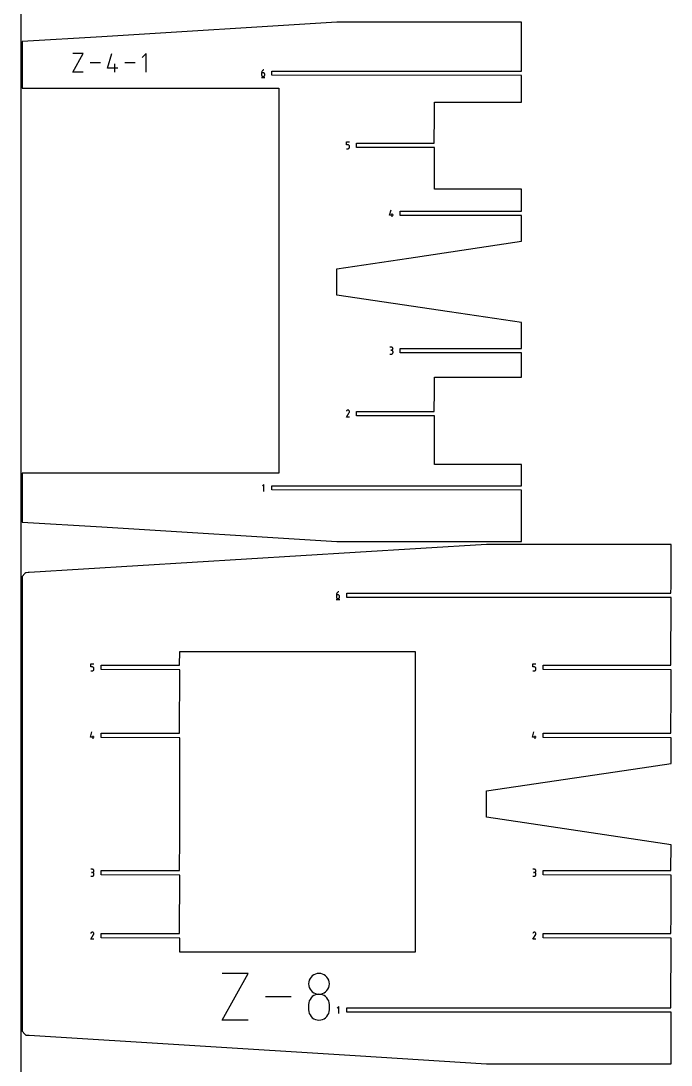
# Model space of a CAD drawing. Extents: x 0 to 3000, y 0 to 3000.
# Drawn here: x 0 to 746, y 1198 to 2397 of the extents above; entities that cross this region are included whole.
import ezdxf

# ---------------------------------------------------------------- set-up
doc = ezdxf.new("R2010")
doc.units = 0

msp = doc.modelspace()

# ---------------------------------------------------------------- linework, layer by layer
at = {"layer": 'annotation', "color": 1}
for p, q in [((59.732808, 2337.717396), (71.646763, 2359.174354)), ((71.646763, 2359.174354), (59.732808, 2359.174354)), ((99.47178, 2342.487552), (104.229826, 2359.174354)), ((143.981581, 2359.174354), (139.211424, 2354.402852)), ((143.981581, 2337.717396), (143.981581, 2359.174354)), ((71.646763, 2337.717396), (59.732808, 2337.717396)), ((91.427439, 2348.445875), (79.695141, 2348.445875)), ((111.385734, 2342.487552), (99.47178, 2342.487552)), ((107.814508, 2337.717396), (107.814508, 2347.246944)), ((131.16641, 2348.445875), (119.434112, 2348.445875)), ((276.379711, 2337.558259), (276.340374, 2337.017522)), ((276.340374, 2337.017522), (276.340374, 2334.358548)), ((278.11687, 2337.017522), (276.340374, 2337.017522)), ((276.494524, 2338.077801), (276.379711, 2337.558259)), ((276.68002, 2338.569706), (276.494524, 2338.077801)), ((276.931406, 2339.027533), (276.68002, 2338.569706)), ((277.243886, 2339.44484), (276.931406, 2339.027533)), ((277.612668, 2339.815187), (277.243886, 2339.44484)), ((278.032957, 2340.132131), (277.612668, 2339.815187)), ((278.499959, 2340.389231), (278.032957, 2340.132131)), ((278.436377, 2336.989009), (278.11687, 2337.017522)), ((278.737022, 2336.906776), (278.436377, 2336.989009)), ((279.00888, 2340.580046), (278.499959, 2340.389231)), ((279.013804, 2336.775781), (278.737022, 2336.906776)), ((279.00888, 2340.580046), (279.00888, 2340.580046)), ((279.261724, 2336.600984), (279.013804, 2336.775781)), ((276.117873, 2331.580046), (280.117873, 2331.580046)), ((276.340374, 2334.358548), (276.340374, 2334.358548)), ((276.340374, 2334.358548), (276.369056, 2334.038973)), ((276.369056, 2334.038973), (276.451727, 2333.738143)), ((276.451727, 2333.738143), (276.583324, 2333.461094)), ((276.583324, 2333.461094), (276.758785, 2333.212857)), ((276.758785, 2333.212857), (276.973048, 2332.998468)), ((276.973048, 2332.998468), (277.22105, 2332.822958)), ((277.22105, 2332.822958), (277.497729, 2332.691363)), ((277.497729, 2332.691363), (277.798023, 2332.608714)), ((277.798023, 2332.608714), (278.11687, 2332.580046)), ((278.11687, 2332.580046), (278.436377, 2332.608714)), ((278.11687, 2332.580046), (278.11687, 2332.580046)), ((278.436377, 2332.608714), (278.737022, 2332.691363)), ((278.737022, 2332.691363), (279.013804, 2332.822958)), ((279.013804, 2332.822958), (279.261724, 2332.998468)), ((279.47578, 2336.387344), (279.261724, 2336.600984)), ((279.261724, 2332.998468), (279.47578, 2333.212857)), ((279.650973, 2336.13982), (279.47578, 2336.387344)), ((279.47578, 2333.212857), (279.650973, 2333.461094)), ((279.782302, 2335.863371), (279.650973, 2336.13982)), ((279.650973, 2333.461094), (279.782302, 2333.738143)), ((279.864766, 2335.562956), (279.782302, 2335.863371)), ((279.782302, 2333.738143), (279.864766, 2334.038973)), ((279.893365, 2335.243535), (279.864766, 2335.562956)), ((279.864766, 2334.038973), (279.893365, 2334.358548)), ((279.893365, 2334.358548), (279.893365, 2335.243535)), ((279.893365, 2335.243535), (279.893365, 2335.243535)), ((373.575794, 2254.295078), (373.575794, 2257.857602)), ((373.575794, 2257.857602), (377.128786, 2257.857602)), ((375.35229, 2254.295078), (373.575794, 2254.295078)), ((375.671268, 2254.266565), (375.35229, 2254.295078)), ((375.971633, 2254.184331), (375.671268, 2254.266565)), ((376.248333, 2254.053336), (375.971633, 2254.184331)), ((376.496318, 2253.878539), (376.248333, 2254.053336)), ((376.71054, 2253.664899), (376.496318, 2253.878539)), ((376.885947, 2253.417375), (376.71054, 2253.664899)), ((377.017491, 2253.140927), (376.885947, 2253.417375)), ((377.10012, 2252.840512), (377.017491, 2253.140927)), ((377.128786, 2252.521091), (377.10012, 2252.840512)), ((373.575794, 2249.857602), (375.35229, 2249.857602)), ((375.35229, 2249.857602), (375.671136, 2249.88627)), ((375.35229, 2249.857602), (375.35229, 2249.857602)), ((375.671136, 2249.88627), (375.97143, 2249.968919)), ((375.97143, 2249.968919), (376.24811, 2250.100514)), ((376.24811, 2250.100514), (376.496112, 2250.276024)), ((376.496112, 2250.276024), (376.710375, 2250.490413)), ((376.710375, 2250.490413), (376.885836, 2250.738649)), ((376.885836, 2250.738649), (377.017433, 2251.015699)), ((377.017433, 2251.015699), (377.100104, 2251.316528)), ((377.100104, 2251.316528), (377.128786, 2251.636104)), ((377.128786, 2251.636104), (377.128786, 2252.521091)), ((377.128786, 2252.521091), (377.128786, 2252.521091)), ((423.13127, 2173.588061), (424.905257, 2179.809558)), ((427.573261, 2173.588061), (423.13127, 2173.588061)), ((426.241768, 2171.809558), (426.241768, 2175.36255)), ((425.352266, 2022.201633), (423.57577, 2022.201633)), ((423.57577, 2014.211165), (425.352266, 2014.211165)), ((425.352266, 2018.648642), (424.462764, 2018.648642)), ((424.462764, 2018.648642), (425.352266, 2018.648642)), ((425.671773, 2022.172955), (425.352266, 2022.201633)), ((425.352266, 2018.648642), (425.671773, 2018.677327)), ((425.671773, 2018.619963), (425.352266, 2018.648642)), ((425.352266, 2018.648642), (425.352266, 2018.648642)), ((425.352266, 2014.211165), (425.671773, 2014.239827)), ((425.352266, 2014.211165), (425.352266, 2014.211165)), ((425.972418, 2022.090308), (425.671773, 2022.172955)), ((425.671773, 2018.677327), (425.972418, 2018.760022)), ((425.972418, 2018.537317), (425.671773, 2018.619963)), ((425.671773, 2014.239827), (425.972418, 2014.322432)), ((426.2492, 2021.958776), (425.972418, 2022.090308)), ((425.972418, 2018.760022), (426.2492, 2018.891684)), ((426.2492, 2018.405785), (425.972418, 2018.537317)), ((425.972418, 2014.322432), (426.2492, 2014.45391)), ((426.49712, 2021.783442), (426.2492, 2021.958776)), ((426.2492, 2018.891684), (426.49712, 2019.067273)), ((426.49712, 2018.230451), (426.2492, 2018.405785)), ((426.2492, 2014.45391), (426.49712, 2014.629191)), ((426.711176, 2021.569389), (426.49712, 2021.783442)), ((426.49712, 2019.067273), (426.711176, 2019.281745)), ((426.711176, 2018.016398), (426.49712, 2018.230451)), ((426.49712, 2014.629191), (426.711176, 2014.843202)), ((426.886369, 2021.3217), (426.711176, 2021.569389)), ((426.711176, 2019.281745), (426.886369, 2019.530061)), ((426.886369, 2017.768709), (426.711176, 2018.016398)), ((426.711176, 2014.843202), (426.886369, 2015.090875)), ((427.017698, 2021.045458), (426.886369, 2021.3217)), ((426.886369, 2019.530061), (427.017698, 2019.807177)), ((427.017698, 2017.492467), (426.886369, 2017.768709)), ((426.886369, 2015.090875), (427.017698, 2015.367138)), ((427.100162, 2020.745745), (427.017698, 2021.045458)), ((427.017698, 2019.807177), (427.100162, 2020.108053)), ((427.100162, 2017.192754), (427.017698, 2017.492467)), ((427.017698, 2015.367138), (427.100162, 2015.666921)), ((427.128761, 2020.427646), (427.100162, 2020.745745)), ((427.100162, 2020.108053), (427.128761, 2020.427646)), ((427.128761, 2016.874654), (427.100162, 2017.192754)), ((427.100162, 2015.666921), (427.128761, 2015.985152)), ((427.128761, 2020.427646), (427.128761, 2020.427646)), ((427.128761, 2015.985152), (427.128761, 2016.874654)), ((427.128761, 2016.874654), (427.128761, 2016.874654)), ((373.575794, 1941.925149), (376.858874, 1947.210487)), ((377.128785, 1941.925149), (373.575794, 1941.925149)), ((373.814098, 1949.035647), (373.580811, 1948.588136)), ((373.99923, 1949.298167), (373.814098, 1949.035647)), ((374.221348, 1949.517311), (373.99923, 1949.298167)), ((374.473694, 1949.691322), (374.221348, 1949.517311)), ((374.749516, 1949.818448), (374.473694, 1949.691322)), ((375.042056, 1949.896931), (374.749516, 1949.818448)), ((375.34456, 1949.925019), (375.042056, 1949.896931)), ((375.650272, 1949.900955), (375.34456, 1949.925019)), ((375.952437, 1949.822984), (375.650272, 1949.900955)), ((376.2443, 1949.689353), (375.952437, 1949.822984)), ((376.50534, 1949.503989), (376.2443, 1949.689353)), ((376.2443, 1949.689353), (376.2443, 1949.689353)), ((376.723598, 1949.281554), (376.50534, 1949.503989)), ((376.897133, 1949.028864), (376.723598, 1949.281554)), ((376.858874, 1947.210487), (376.862799, 1947.215343)), ((376.858874, 1947.210487), (376.858874, 1947.210487)), ((376.862799, 1947.215343), (376.866563, 1947.220241)), ((376.866563, 1947.220241), (376.87019, 1947.225222)), ((376.87019, 1947.225222), (376.873706, 1947.230326)), ((376.873706, 1947.230326), (376.877135, 1947.235595)), ((376.877135, 1947.235595), (376.880503, 1947.241071)), ((376.880503, 1947.241071), (376.883833, 1947.246795)), ((376.883833, 1947.246795), (376.887151, 1947.252808)), ((376.887151, 1947.252808), (376.890481, 1947.259151)), ((376.890481, 1947.259151), (377.026038, 1947.550205)), ((376.890481, 1947.259151), (376.890481, 1947.259151)), ((377.024004, 1948.752738), (376.897133, 1949.028864)), ((377.102271, 1948.459991), (377.024004, 1948.752738)), ((377.026038, 1947.550205), (377.105229, 1947.851907)), ((377.129993, 1948.157442), (377.102271, 1948.459991)), ((377.105229, 1947.851907), (377.129993, 1948.157442)), ((279.006372, 1864.701541), (277.22787, 1862.922537)), ((279.006372, 1856.701541), (279.006372, 1864.701541)), ((362.231085, 1738.416219), (362.191749, 1737.875483)), ((362.191749, 1737.875483), (362.191749, 1735.216509)), ((363.968244, 1737.875483), (362.191749, 1737.875483)), ((362.345898, 1738.935761), (362.231085, 1738.416219)), ((362.531395, 1739.427666), (362.345898, 1738.935761)), ((362.78278, 1739.885493), (362.531395, 1739.427666)), ((363.095261, 1740.302801), (362.78278, 1739.885493)), ((363.464043, 1740.673147), (363.095261, 1740.302801)), ((363.884331, 1740.990091), (363.464043, 1740.673147)), ((364.351333, 1741.247192), (363.884331, 1740.990091)), ((364.287751, 1737.84697), (363.968244, 1737.875483)), ((364.588396, 1737.764736), (364.287751, 1737.84697)), ((364.860255, 1741.438006), (364.351333, 1741.247192)), ((364.865179, 1737.633741), (364.588396, 1737.764736)), ((364.860255, 1741.438006), (364.860255, 1741.438006)), ((365.113099, 1737.458944), (364.865179, 1737.633741)), ((361.969248, 1732.438006), (365.969248, 1732.438006)), ((362.191749, 1735.216509), (362.191749, 1735.216509)), ((362.191749, 1735.216509), (362.22043, 1734.896933)), ((362.22043, 1734.896933), (362.303101, 1734.596104)), ((362.303101, 1734.596104), (362.434698, 1734.319054)), ((362.434698, 1734.319054), (362.610159, 1734.070818)), ((362.610159, 1734.070818), (362.824422, 1733.856428)), ((362.824422, 1733.856428), (363.072425, 1733.680919)), ((363.072425, 1733.680919), (363.349104, 1733.549323)), ((363.349104, 1733.549323), (363.649398, 1733.466675)), ((363.649398, 1733.466675), (363.968244, 1733.438006)), ((363.968244, 1733.438006), (364.287751, 1733.466675)), ((363.968244, 1733.438006), (363.968244, 1733.438006)), ((364.287751, 1733.466675), (364.588396, 1733.549323)), ((364.588396, 1733.549323), (364.865179, 1733.680919)), ((364.865179, 1733.680919), (365.113099, 1733.856428)), ((365.327155, 1737.245304), (365.113099, 1737.458944)), ((365.113099, 1733.856428), (365.327155, 1734.070818)), ((365.502348, 1736.99778), (365.327155, 1737.245304)), ((365.327155, 1734.070818), (365.502348, 1734.319054)), ((365.633676, 1736.721331), (365.502348, 1736.99778)), ((365.502348, 1734.319054), (365.633676, 1734.596104)), ((365.716141, 1736.420917), (365.633676, 1736.721331)), ((365.633676, 1734.596104), (365.716141, 1734.896933)), ((365.74474, 1736.101496), (365.716141, 1736.420917)), ((365.716141, 1734.896933), (365.74474, 1735.216509)), ((365.74474, 1735.216509), (365.74474, 1736.101496)), ((365.74474, 1736.101496), (365.74474, 1736.101496)), ((80.24171, 1655.153039), (80.24171, 1658.715562)), ((80.24171, 1658.715562), (83.794702, 1658.715562)), ((82.018206, 1655.153039), (80.24171, 1655.153039)), ((82.337185, 1655.124525), (82.018206, 1655.153039)), ((82.637549, 1655.042292), (82.337185, 1655.124525)), ((82.914249, 1654.911297), (82.637549, 1655.042292)), ((83.162234, 1654.7365), (82.914249, 1654.911297)), ((83.376456, 1654.52286), (83.162234, 1654.7365)), ((83.551864, 1654.275336), (83.376456, 1654.52286)), ((83.683407, 1653.998887), (83.551864, 1654.275336)), ((83.766036, 1653.698473), (83.683407, 1653.998887)), ((83.794702, 1653.379052), (83.766036, 1653.698473)), ((587.623473, 1655.153039), (587.623473, 1658.715562)), ((587.623473, 1658.715562), (591.176464, 1658.715562)), ((589.399969, 1655.153039), (587.623473, 1655.153039)), ((589.718947, 1655.124525), (589.399969, 1655.153039)), ((590.019311, 1655.042292), (589.718947, 1655.124525)), ((590.296011, 1654.911297), (590.019311, 1655.042292)), ((590.543997, 1654.7365), (590.296011, 1654.911297)), ((590.758219, 1654.52286), (590.543997, 1654.7365)), ((590.933626, 1654.275336), (590.758219, 1654.52286)), ((591.06517, 1653.998887), (590.933626, 1654.275336)), ((591.147799, 1653.698473), (591.06517, 1653.998887)), ((591.176464, 1653.379052), (591.147799, 1653.698473)), ((80.24171, 1650.715562), (82.018206, 1650.715562)), ((82.018206, 1650.715562), (82.337052, 1650.74423)), ((82.018206, 1650.715562), (82.018206, 1650.715562)), ((82.337052, 1650.74423), (82.637346, 1650.826879)), ((82.637346, 1650.826879), (82.914026, 1650.958475)), ((82.914026, 1650.958475), (83.162028, 1651.133984)), ((83.162028, 1651.133984), (83.376291, 1651.348374)), ((83.376291, 1651.348374), (83.551752, 1651.59661)), ((83.551752, 1651.59661), (83.683349, 1651.873659)), ((83.683349, 1651.873659), (83.76602, 1652.174489)), ((83.76602, 1652.174489), (83.794702, 1652.494065)), ((83.794702, 1652.494065), (83.794702, 1653.379052)), ((83.794702, 1653.379052), (83.794702, 1653.379052)), ((587.623473, 1650.715562), (589.399969, 1650.715562)), ((589.399969, 1650.715562), (589.718815, 1650.74423)), ((589.399969, 1650.715562), (589.399969, 1650.715562)), ((589.718815, 1650.74423), (590.019109, 1650.826879)), ((590.019109, 1650.826879), (590.295788, 1650.958475)), ((590.295788, 1650.958475), (590.543791, 1651.133984)), ((590.543791, 1651.133984), (590.758053, 1651.348374)), ((590.758053, 1651.348374), (590.933515, 1651.59661)), ((590.933515, 1651.59661), (591.065112, 1651.873659)), ((591.065112, 1651.873659), (591.147782, 1652.174489)), ((591.147782, 1652.174489), (591.176464, 1652.494065)), ((591.176464, 1652.494065), (591.176464, 1653.379052)), ((591.176464, 1653.379052), (591.176464, 1653.379052)), ((79.79721, 1574.446021), (81.571197, 1580.667519)), ((84.239202, 1574.446021), (79.79721, 1574.446021)), ((82.907708, 1572.667519), (82.907708, 1576.22051)), ((587.178972, 1574.446021), (588.95296, 1580.667519)), ((591.620964, 1574.446021), (587.178972, 1574.446021)), ((590.28947, 1572.667519), (590.28947, 1576.22051)), ((82.018206, 1423.059593), (80.241711, 1423.059593)), ((80.241711, 1415.069126), (82.018206, 1415.069126)), ((82.018206, 1419.506602), (81.128704, 1419.506602)), ((81.128704, 1419.506602), (82.018206, 1419.506602)), ((82.337713, 1423.030915), (82.018206, 1423.059593)), ((82.018206, 1419.506602), (82.337713, 1419.535287)), ((82.337713, 1419.477924), (82.018206, 1419.506602)), ((82.018206, 1419.506602), (82.018206, 1419.506602)), ((82.018206, 1415.069126), (82.337713, 1415.097787)), ((82.018206, 1415.069126), (82.018206, 1415.069126)), ((82.638358, 1422.948268), (82.337713, 1423.030915)), ((82.337713, 1419.535287), (82.638358, 1419.617982)), ((82.638358, 1419.395277), (82.337713, 1419.477924)), ((82.337713, 1415.097787), (82.638358, 1415.180393)), ((82.915141, 1422.816737), (82.638358, 1422.948268)), ((82.638358, 1419.617982), (82.915141, 1419.749645)), ((82.915141, 1419.263745), (82.638358, 1419.395277)), ((82.638358, 1415.180393), (82.915141, 1415.311871)), ((83.163061, 1422.641403), (82.915141, 1422.816737)), ((82.915141, 1419.749645), (83.163061, 1419.925233)), ((83.163061, 1419.088412), (82.915141, 1419.263745)), ((82.915141, 1415.311871), (83.163061, 1415.487151)), ((83.377117, 1422.42735), (83.163061, 1422.641403)), ((83.163061, 1419.925233), (83.377117, 1420.139706)), ((83.377117, 1418.874359), (83.163061, 1419.088412)), ((83.163061, 1415.487151), (83.377117, 1415.701163)), ((83.55231, 1422.179661), (83.377117, 1422.42735)), ((83.377117, 1420.139706), (83.55231, 1420.388021)), ((83.55231, 1418.626669), (83.377117, 1418.874359)), ((83.377117, 1415.701163), (83.55231, 1415.948835)), ((83.683638, 1421.903418), (83.55231, 1422.179661)), ((83.55231, 1420.388021), (83.683638, 1420.665138)), ((83.683638, 1418.350427), (83.55231, 1418.626669)), ((83.55231, 1415.948835), (83.683638, 1416.225098)), ((83.766103, 1421.603706), (83.683638, 1421.903418)), ((83.683638, 1420.665138), (83.766103, 1420.966013)), ((83.766103, 1418.050715), (83.683638, 1418.350427)), ((83.683638, 1416.225098), (83.766103, 1416.524881)), ((83.794702, 1421.285606), (83.766103, 1421.603706)), ((83.766103, 1420.966013), (83.794702, 1421.285606)), ((83.794702, 1417.732615), (83.766103, 1418.050715)), ((83.766103, 1416.524881), (83.794702, 1416.843113)), ((83.794702, 1421.285606), (83.794702, 1421.285606)), ((83.794702, 1416.843113), (83.794702, 1417.732615)), ((83.794702, 1417.732615), (83.794702, 1417.732615)), ((589.399968, 1423.059593), (587.623473, 1423.059593)), ((587.623473, 1415.069126), (589.399968, 1415.069126)), ((589.399968, 1419.506602), (588.510466, 1419.506602)), ((588.510466, 1419.506602), (589.399968, 1419.506602)), ((589.719475, 1423.030915), (589.399968, 1423.059593)), ((589.399968, 1419.506602), (589.719475, 1419.535287)), ((589.719475, 1419.477924), (589.399968, 1419.506602)), ((589.399968, 1419.506602), (589.399968, 1419.506602)), ((589.399968, 1415.069126), (589.719475, 1415.097787)), ((589.399968, 1415.069126), (589.399968, 1415.069126)), ((590.02012, 1422.948268), (589.719475, 1423.030915)), ((589.719475, 1419.535287), (590.02012, 1419.617982)), ((590.02012, 1419.395277), (589.719475, 1419.477924)), ((589.719475, 1415.097787), (590.02012, 1415.180393)), ((590.296903, 1422.816737), (590.02012, 1422.948268)), ((590.02012, 1419.617982), (590.296903, 1419.749645)), ((590.296903, 1419.263745), (590.02012, 1419.395277)), ((590.02012, 1415.180393), (590.296903, 1415.311871)), ((590.544823, 1422.641403), (590.296903, 1422.816737)), ((590.296903, 1419.749645), (590.544823, 1419.925233)), ((590.544823, 1419.088412), (590.296903, 1419.263745)), ((590.296903, 1415.311871), (590.544823, 1415.487151)), ((590.758879, 1422.42735), (590.544823, 1422.641403)), ((590.544823, 1419.925233), (590.758879, 1420.139706)), ((590.758879, 1418.874359), (590.544823, 1419.088412)), ((590.544823, 1415.487151), (590.758879, 1415.701163)), ((590.934072, 1422.179661), (590.758879, 1422.42735)), ((590.758879, 1420.139706), (590.934072, 1420.388021)), ((590.934072, 1418.626669), (590.758879, 1418.874359)), ((590.758879, 1415.701163), (590.934072, 1415.948835)), ((591.065401, 1421.903418), (590.934072, 1422.179661)), ((590.934072, 1420.388021), (591.065401, 1420.665138)), ((591.065401, 1418.350427), (590.934072, 1418.626669)), ((590.934072, 1415.948835), (591.065401, 1416.225098)), ((591.147865, 1421.603706), (591.065401, 1421.903418)), ((591.065401, 1420.665138), (591.147865, 1420.966013)), ((591.147865, 1418.050715), (591.065401, 1418.350427)), ((591.065401, 1416.225098), (591.147865, 1416.524881)), ((591.176464, 1421.285606), (591.147865, 1421.603706)), ((591.147865, 1420.966013), (591.176464, 1421.285606)), ((591.176464, 1417.732615), (591.147865, 1418.050715)), ((591.147865, 1416.524881), (591.176464, 1416.843113)), ((591.176464, 1421.285606), (591.176464, 1421.285606)), ((591.176464, 1416.843113), (591.176464, 1417.732615)), ((591.176464, 1417.732615), (591.176464, 1417.732615)), ((80.241711, 1342.783109), (83.524791, 1348.068447)), ((83.794702, 1342.783109), (80.241711, 1342.783109)), ((80.480015, 1349.893607), (80.246728, 1349.446097)), ((80.665147, 1350.156127), (80.480015, 1349.893607)), ((80.887265, 1350.375271), (80.665147, 1350.156127)), ((81.139612, 1350.549283), (80.887265, 1350.375271)), ((81.415433, 1350.676408), (81.139612, 1350.549283)), ((81.707973, 1350.754892), (81.415433, 1350.676408)), ((82.010477, 1350.782979), (81.707973, 1350.754892)), ((82.316189, 1350.758915), (82.010477, 1350.782979)), ((82.618354, 1350.680945), (82.316189, 1350.758915)), ((82.910217, 1350.547313), (82.618354, 1350.680945)), ((83.171257, 1350.36195), (82.910217, 1350.547313)), ((82.910217, 1350.547313), (82.910217, 1350.547313)), ((83.389515, 1350.139514), (83.171257, 1350.36195)), ((83.56305, 1349.886825), (83.389515, 1350.139514)), ((83.524791, 1348.068447), (83.528716, 1348.073304)), ((83.524791, 1348.068447), (83.524791, 1348.068447)), ((83.528716, 1348.073304), (83.53248, 1348.078202)), ((83.53248, 1348.078202), (83.536107, 1348.083182)), ((83.536107, 1348.083182), (83.539623, 1348.088286)), ((83.539623, 1348.088286), (83.543052, 1348.093556)), ((83.543052, 1348.093556), (83.54642, 1348.099032)), ((83.54642, 1348.099032), (83.54975, 1348.104756)), ((83.54975, 1348.104756), (83.553068, 1348.110768)), ((83.553068, 1348.110768), (83.556398, 1348.117111)), ((83.556398, 1348.117111), (83.691956, 1348.408165)), ((83.556398, 1348.117111), (83.556398, 1348.117111)), ((83.689921, 1349.610698), (83.56305, 1349.886825)), ((83.768188, 1349.317952), (83.689921, 1349.610698)), ((83.691956, 1348.408165), (83.771146, 1348.709868)), ((83.79591, 1349.015402), (83.768188, 1349.317952)), ((83.771146, 1348.709868), (83.79591, 1349.015402)), ((587.623473, 1342.783109), (590.906553, 1348.068447)), ((591.176464, 1342.783109), (587.623473, 1342.783109)), ((587.861777, 1349.893607), (587.62849, 1349.446097)), ((588.046909, 1350.156127), (587.861777, 1349.893607)), ((588.269027, 1350.375271), (588.046909, 1350.156127)), ((588.521374, 1350.549283), (588.269027, 1350.375271)), ((588.797195, 1350.676408), (588.521374, 1350.549283)), ((589.089735, 1350.754892), (588.797195, 1350.676408)), ((589.392239, 1350.782979), (589.089735, 1350.754892)), ((589.697951, 1350.758915), (589.392239, 1350.782979)), ((590.000116, 1350.680945), (589.697951, 1350.758915)), ((590.291979, 1350.547313), (590.000116, 1350.680945)), ((590.553019, 1350.36195), (590.291979, 1350.547313)), ((590.291979, 1350.547313), (590.291979, 1350.547313)), ((590.771277, 1350.139514), (590.553019, 1350.36195)), ((590.944812, 1349.886825), (590.771277, 1350.139514)), ((590.906553, 1348.068447), (590.910478, 1348.073304)), ((590.906553, 1348.068447), (590.906553, 1348.068447)), ((590.910478, 1348.073304), (590.914242, 1348.078202)), ((590.914242, 1348.078202), (590.917869, 1348.083182)), ((590.917869, 1348.083182), (590.921385, 1348.088286)), ((590.921385, 1348.088286), (590.924814, 1348.093556)), ((590.924814, 1348.093556), (590.928182, 1348.099032)), ((590.928182, 1348.099032), (590.931512, 1348.104756)), ((590.931512, 1348.104756), (590.93483, 1348.110768)), ((590.93483, 1348.110768), (590.93816, 1348.117111)), ((590.93816, 1348.117111), (591.073718, 1348.408165)), ((590.93816, 1348.117111), (590.93816, 1348.117111)), ((591.071683, 1349.610698), (590.944812, 1349.886825)), ((591.14995, 1349.317952), (591.071683, 1349.610698)), ((591.073718, 1348.408165), (591.152908, 1348.709868)), ((591.177672, 1349.015402), (591.14995, 1349.317952)), ((591.152908, 1348.709868), (591.177672, 1349.015402)), ((230.926364, 1249.917158), (260.703441, 1303.545492)), ((260.703441, 1303.545492), (230.926364, 1303.545492)), ((330.993816, 1295.729444), (330.439906, 1293.720308)), ((331.875622, 1297.581246), (330.993816, 1295.729444)), ((333.051474, 1299.24164), (331.875622, 1297.581246)), ((334.487518, 1300.676554), (333.051474, 1299.24164)), ((336.149901, 1301.851911), (334.487518, 1300.676554)), ((338.00477, 1302.73364), (336.149901, 1301.851911)), ((340.018274, 1303.287664), (338.00477, 1302.73364)), ((342.15656, 1303.479911), (340.018274, 1303.287664)), ((344.294846, 1303.287664), (342.15656, 1303.479911)), ((342.15656, 1303.479911), (342.15656, 1303.479911)), ((346.30835, 1302.73364), (344.294846, 1303.287664)), ((348.163219, 1301.851911), (346.30835, 1302.73364)), ((349.825602, 1300.676554), (348.163219, 1301.851911)), ((351.261646, 1299.24164), (349.825602, 1300.676554)), ((352.437498, 1297.581246), (351.261646, 1299.24164)), ((353.319304, 1295.729444), (352.437498, 1297.581246)), ((353.873214, 1293.720308), (353.319304, 1295.729444)), ((330.439906, 1293.720308), (330.247747, 1291.587914)), ((330.247747, 1291.587914), (330.247747, 1291.587914)), ((330.247747, 1291.587914), (330.440017, 1289.445509)), ((330.440017, 1289.445509), (330.994203, 1287.428577)), ((330.994203, 1287.428577), (331.87637, 1285.570916)), ((331.87637, 1285.570916), (333.052581, 1283.906323)), ((333.052581, 1283.906323), (334.488902, 1282.468596)), ((334.488902, 1282.468596), (336.151395, 1281.291531)), ((348.161725, 1281.291531), (349.824218, 1282.468596)), ((349.824218, 1282.468596), (351.260539, 1283.906323)), ((351.260539, 1283.906323), (352.43675, 1285.570916)), ((352.43675, 1285.570916), (353.318917, 1287.428577)), ((353.318917, 1287.428577), (353.873103, 1289.445509)), ((353.873103, 1289.445509), (354.065373, 1291.587914)), ((354.065373, 1291.587914), (353.873214, 1293.720308)), ((354.065373, 1291.587914), (354.065373, 1291.587914)), ((310.142167, 1276.731325), (280.819111, 1276.731325)), ((330.993816, 1271.897576), (330.439906, 1269.881424)), ((331.875622, 1273.754651), (330.993816, 1271.897576)), ((333.051474, 1275.418824), (331.875622, 1273.754651)), ((334.487518, 1276.856271), (333.051474, 1275.418824)), ((336.149901, 1278.033165), (334.487518, 1276.856271)), ((338.00477, 1278.915682), (336.149901, 1278.033165)), ((336.151395, 1281.291531), (338.006127, 1280.408926)), ((340.018274, 1279.469997), (338.00477, 1278.915682)), ((338.006127, 1280.408926), (340.01916, 1279.854579)), ((342.15656, 1279.662286), (340.018274, 1279.469997)), ((340.01916, 1279.854579), (342.15656, 1279.662286)), ((342.15656, 1279.662286), (344.29396, 1279.854579)), ((344.294846, 1279.470108), (342.15656, 1279.662286)), ((342.15656, 1279.662286), (342.15656, 1279.662286)), ((342.15656, 1279.662286), (342.15656, 1279.662286)), ((344.29396, 1279.854579), (346.306993, 1280.408926)), ((346.30835, 1278.916069), (344.294846, 1279.470108)), ((346.306993, 1280.408926), (348.161725, 1281.291531)), ((348.163219, 1278.033912), (346.30835, 1278.916069)), ((349.825602, 1276.857378), (348.163219, 1278.033912)), ((351.261646, 1275.420208), (349.825602, 1276.857378)), ((352.437498, 1273.756146), (351.261646, 1275.420208)), ((353.319304, 1271.898933), (352.437498, 1273.756146)), ((353.873214, 1269.88231), (353.319304, 1271.898933)), ((330.439906, 1269.881424), (330.247747, 1267.74002)), ((330.247747, 1267.74002), (330.247747, 1261.807474)), ((330.247747, 1261.807474), (330.247747, 1261.807474)), ((330.247747, 1261.807474), (330.440017, 1259.666222)), ((330.440017, 1259.666222), (330.994203, 1257.652381)), ((353.318917, 1257.652381), (353.873103, 1259.666222)), ((353.873103, 1259.666222), (354.065373, 1261.807474)), ((354.065373, 1267.74002), (353.873214, 1269.88231)), ((354.065373, 1261.807474), (354.065373, 1267.74002)), ((354.065373, 1267.74002), (354.065373, 1267.74002)), ((364.857747, 1265.559501), (363.079244, 1263.780497)), ((364.857747, 1257.559501), (364.857747, 1265.559501)), ((260.703441, 1249.917158), (230.926364, 1249.917158)), ((330.994203, 1257.652381), (331.87637, 1255.799195)), ((331.87637, 1255.799195), (333.052581, 1254.139908)), ((333.052581, 1254.139908), (334.488902, 1252.707762)), ((334.488902, 1252.707762), (336.151395, 1251.536003)), ((336.151395, 1251.536003), (338.006127, 1250.657873)), ((338.006127, 1250.657873), (340.01916, 1250.106616)), ((340.01916, 1250.106616), (342.15656, 1249.915477)), ((342.15656, 1249.915477), (344.29396, 1250.106616)), ((342.15656, 1249.915477), (342.15656, 1249.915477)), ((344.29396, 1250.106616), (346.306993, 1250.657873)), ((346.306993, 1250.657873), (348.161725, 1251.536003)), ((348.161725, 1251.536003), (349.824218, 1252.707762)), ((349.824218, 1252.707762), (351.260539, 1254.139908)), ((351.260539, 1254.139908), (352.43675, 1255.799195)), ((352.43675, 1255.799195), (353.318917, 1257.652381))]:
    msp.add_line(p, q, dxfattribs=at)
at = {"layer": 'boundary', "color": 5}
for p, q in [((362.773956, 2394.980657), (92.877524, 2378.373129)), ((492.34394, 2394.980657), (362.773956, 2394.980657)), ((574.648246, 2394.980657), (492.34394, 2394.980657)), ((574.453246, 2339.030046), (574.648246, 2394.980657)), ((92.877524, 2378.373129), (1.587501, 2372.75573)), ((1.587501, 2372.75573), (1.587501, 2366.838171)), ((1.587501, 2366.838171), (1.587501, 2319.453388)), ((288.167873, 2334.130046), (288.167873, 2339.030046)), ((288.167873, 2339.030046), (574.453246, 2339.030046)), ((574.648246, 2333.880046), (288.167873, 2334.130046)), ((574.648246, 2303.283444), (574.648246, 2333.880046)), ((1.587501, 2319.453388), (13.52543, 2319.453388)), ((13.52543, 2319.453388), (296.058291, 2319.453387)), ((296.058291, 2319.453387), (296.058292, 2101.361812)), ((474.648294, 2288.008024), (474.648294, 2303.283444)), ((474.648294, 2303.283444), (497.255937, 2303.283444)), ((497.255937, 2303.283444), (574.648246, 2303.283444)), ((474.453295, 2256.307602), (474.648294, 2288.008024)), ((385.403293, 2251.407602), (385.403293, 2256.307602)), ((385.403293, 2256.307602), (474.453295, 2256.307602)), ((474.648294, 2251.157601), (385.403293, 2251.407602)), ((474.648295, 2218.558875), (474.648294, 2251.157601)), ((474.648293, 2203.283394), (474.648295, 2218.558875)), ((552.040602, 2203.283395), (474.648293, 2203.283394)), ((574.648247, 2203.283395), (552.040602, 2203.283395)), ((574.648247, 2183.091769), (574.648247, 2203.283395)), ((574.453246, 2178.259559), (574.648247, 2183.091769)), ((435.403269, 2173.359559), (435.403269, 2178.259559)), ((435.403269, 2178.259559), (574.453246, 2178.259559)), ((574.648246, 2173.109558), (435.403269, 2173.359559)), ((574.648247, 2143.728089), (574.648246, 2173.109558)), ((445.435745, 2124.402381), (574.648247, 2143.728089)), ((362.620284, 2112.01606), (445.435745, 2124.402381)), ((362.620284, 2093.710995), (362.620284, 2112.01606)), ((296.058292, 2101.361812), (296.058292, 1877.728265)), ((362.620285, 2081.978831), (362.620284, 2093.710995)), ((491.832786, 2062.653124), (362.620285, 2081.978831)), ((574.648247, 2050.266806), (491.832786, 2062.653124)), ((574.453245, 2020.660914), (574.648247, 2050.266806)), ((435.403269, 2015.760914), (435.403269, 2020.660915)), ((435.403269, 2020.660915), (574.453245, 2020.660914)), ((574.648246, 2015.510914), (435.403269, 2015.760914)), ((574.648246, 2009.070038), (574.648246, 2015.510914)), ((574.648246, 1987.633405), (574.648246, 2009.070038)), ((474.648293, 1971.659872), (474.648294, 1987.633405)), ((474.648294, 1987.633405), (496.139937, 1987.633405)), ((496.139937, 1987.633405), (574.648246, 1987.633405)), ((474.453293, 1948.375214), (474.648293, 1971.659872)), ((385.403293, 1943.475213), (385.403292, 1948.375214)), ((385.403292, 1948.375214), (474.453293, 1948.375214)), ((474.648293, 1943.225214), (385.403293, 1943.475213)), ((474.648293, 1900.700381), (474.648293, 1943.225214)), ((474.648294, 1887.633354), (474.648293, 1900.700381)), ((553.156603, 1887.633355), (474.648294, 1887.633354)), ((574.648246, 1887.633356), (553.156603, 1887.633355)), ((574.453246, 1863.151541), (574.648246, 1887.633356)), ((1.587501, 1877.728266), (1.5875, 1871.487694)), ((1.5875, 1871.487694), (1.5875, 1821.516387)), ((13.52543, 1877.728265), (1.587501, 1877.728266)), ((296.058292, 1877.728265), (13.52543, 1877.728265)), ((288.167873, 1863.15154), (574.453246, 1863.151541)), ((288.167873, 1858.251541), (288.167873, 1863.15154)), ((574.648247, 1858.001541), (288.167873, 1858.251541)), ((574.648247, 1856.793498), (574.648247, 1858.001541)), ((574.648246, 1799.013617), (574.648247, 1856.793498)), ((1.5875, 1821.516387), (92.87756, 1815.828843)), ((92.87756, 1815.828843), (362.620285, 1799.023357)), ((362.620285, 1799.023357), (445.079401, 1799.013618)), ((445.079401, 1799.013618), (574.648246, 1799.013617)), ((383.800799, 1786.567151), (9.367544, 1763.526858)), ((534.476706, 1795.838618), (383.800799, 1786.567151)), ((576.880394, 1795.838617), (534.476706, 1795.838618)), ((746.350995, 1795.838617), (576.880394, 1795.838617)), ((746.350996, 1750.76463), (746.350995, 1795.838617)), ((4.712274, 1762.307724), (1.5875, 1759.035696)), ((5.65856, 1763.29868), (4.712274, 1762.307724)), ((8.437159, 1763.469608), (5.65856, 1763.29868)), ((9.367544, 1763.526858), (8.437159, 1763.469608)), ((1.5875, 1759.035696), (1.587501, 1483.754807)), ((746.350996, 1747.628889), (746.350996, 1750.76463)), ((374.019248, 1734.988006), (374.019248, 1739.888007)), ((374.019248, 1739.888007), (746.155995, 1739.888007)), ((746.155995, 1739.888007), (746.350996, 1747.628889)), ((746.350995, 1734.738006), (374.019248, 1734.988006)), ((746.155995, 1657.165563), (746.350995, 1734.738006)), ((599.450972, 1652.265563), (599.450972, 1657.165563)), ((599.450972, 1657.165563), (746.155995, 1657.165563)), ((746.350995, 1652.015562), (599.450972, 1652.265563)), ((746.350996, 1624.990077), (746.350995, 1652.015562)), ((746.155996, 1579.117519), (746.350996, 1624.990077)), ((599.450972, 1574.217519), (599.450972, 1579.117519)), ((599.450972, 1579.117519), (746.155996, 1579.117519)), ((746.350994, 1573.967519), (599.450972, 1574.217519)), ((746.350995, 1544.586048), (746.350994, 1573.967519)), ((534.323035, 1512.874023), (702.644392, 1538.049058)), ((702.644392, 1538.049058), (746.350995, 1544.586048)), ((534.323033, 1506.682267), (534.323035, 1512.874023)), ((534.323033, 1482.836791), (534.323033, 1506.682267)), ((1.587501, 1483.754807), (1.587501, 1237.084419)), ((578.029635, 1476.2998), (534.323033, 1482.836791)), ((746.350995, 1451.124766), (578.029635, 1476.2998)), ((746.155996, 1421.518875), (746.350995, 1451.124766)), ((599.450971, 1416.618875), (599.450971, 1421.518875)), ((599.450971, 1421.518875), (746.155996, 1421.518875)), ((746.350996, 1416.368874), (599.450971, 1416.618875)), ((746.350995, 1368.586663), (746.350996, 1416.368874)), ((746.155995, 1349.233174), (746.350995, 1368.586663)), ((599.450972, 1344.333175), (599.450972, 1349.233175)), ((599.450972, 1349.233175), (746.155995, 1349.233174)), ((746.350995, 1344.083175), (599.450972, 1344.333175)), ((746.155995, 1264.009501), (746.350995, 1344.083175)), ((374.019248, 1259.109502), (374.019247, 1264.009502)), ((374.019247, 1264.009502), (746.155995, 1264.009501)), ((746.350995, 1258.859502), (374.019248, 1259.109502)), ((746.350996, 1246.833989), (746.350995, 1258.859502)), ((746.350996, 1243.750367), (746.350996, 1246.833989)), ((1.587501, 1237.084419), (4.712184, 1233.809713)), ((746.350996, 1199.87158), (746.350996, 1243.750367)), ((4.712184, 1233.809713), (5.658288, 1232.818206)), ((5.658288, 1232.818206), (8.436746, 1232.64509)), ((8.436746, 1232.64509), (9.367055, 1232.587128)), ((9.367055, 1232.587128), (383.800887, 1209.259134)), ((383.800887, 1209.259134), (534.323032, 1199.881316)), ((534.323032, 1199.881316), (703.947797, 1199.871579)), ((703.947797, 1199.871579), (746.350996, 1199.87158))]:
    msp.add_line(p, q, dxfattribs=at)
at = {"layer": 'frame', "color": 5}
msp.add_line((0, 3000), (0, 0), dxfattribs=at)
at = {"layer": 'hole', "color": 5}
for p, q in [((182.255918, 1657.165563), (182.450918, 1673.02218)), ((182.450918, 1673.02218), (380.963659, 1673.02218)), ((380.963659, 1673.02218), (452.450948, 1673.02218)), ((452.450948, 1673.02218), (452.450947, 1375.260491)), ((92.069209, 1652.265562), (92.06921, 1657.165562)), ((92.06921, 1657.165562), (182.255918, 1657.165563)), ((182.450918, 1652.015562), (92.069209, 1652.265562)), ((182.25592, 1579.11752), (182.450918, 1652.015562)), ((92.069209, 1574.21752), (92.06921, 1579.117519)), ((182.450918, 1573.967519), (92.069209, 1574.21752)), ((92.06921, 1579.117519), (182.25592, 1579.11752)), ((182.450919, 1459.198223), (182.450918, 1573.967519)), ((182.25592, 1421.518875), (182.450919, 1459.198223)), ((92.06921, 1416.618875), (92.069209, 1421.518875)), ((92.069209, 1421.518875), (182.25592, 1421.518875)), ((182.450919, 1416.368875), (92.06921, 1416.618875)), ((182.255919, 1349.233175), (182.450919, 1416.368875)), ((452.450947, 1375.260491), (452.450947, 1328.022065)), ((92.069209, 1344.333174), (92.069209, 1349.233175)), ((92.069209, 1349.233175), (182.255919, 1349.233175)), ((182.450919, 1344.083174), (92.069209, 1344.333174)), ((182.45092, 1328.022065), (182.450919, 1344.083174)), ((380.963659, 1328.022065), (182.45092, 1328.022065)), ((452.450947, 1328.022065), (380.963659, 1328.022065))]:
    msp.add_line(p, q, dxfattribs=at)

doc.saveas('drawing.dxf')
